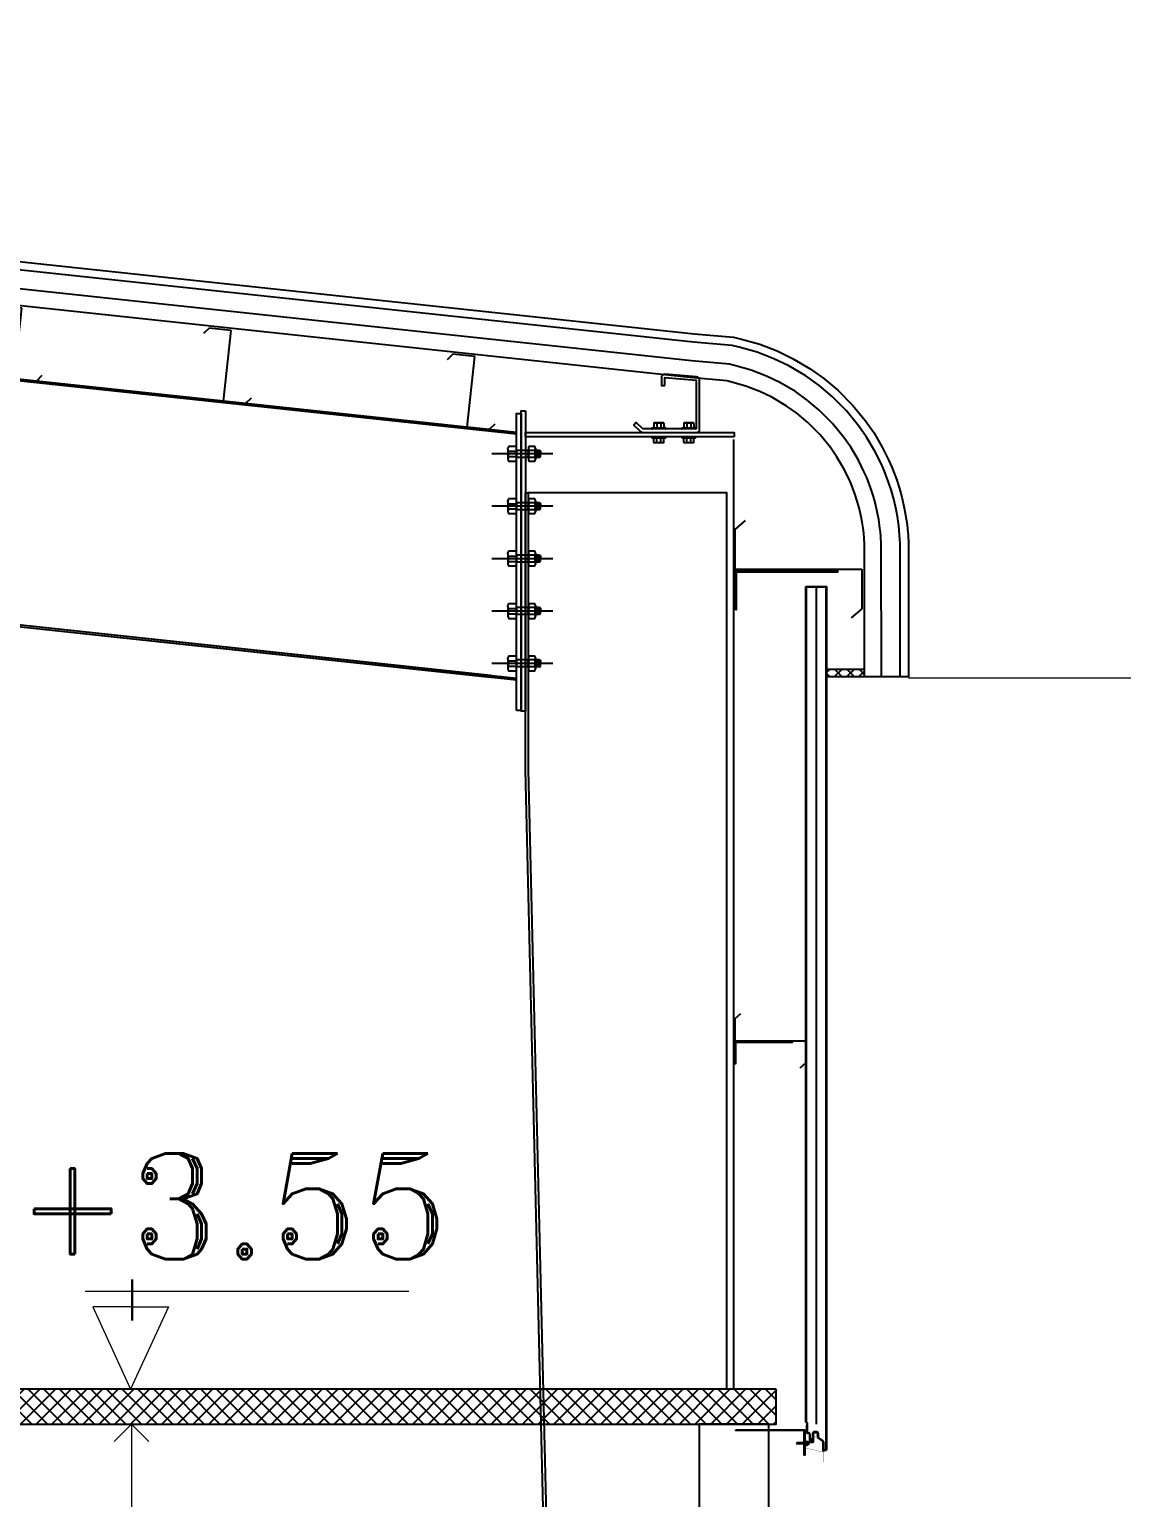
# Model space of a CAD drawing. Header units: millimetres. Extents: x -9083 to 924194, y -232449 to 321637.
# Drawn here: x 326051 to 334735, y -3617 to 8059 of the extents above; entities that cross this region are included whole.
import ezdxf

# ---------------------------------------------------------------- set-up
doc = ezdxf.new("R2010")
doc.units = ezdxf.units.MM
doc.header["$LTSCALE"] = 400
doc.header["$MEASUREMENT"] = 0
doc.header["$PDMODE"] = 3
doc.linetypes.add('Dashed', pattern=[7.62, 5.08, -2.54])
doc.linetypes.add('HIDDEN', pattern=[0.375, 0.25, -0.125])
doc.layers.get('0').update_dxf_attribs({"lineweight": 0, "true_color": 0xff1414})
doc.layers.get('Defpoints').update_dxf_attribs({"color": 8, "lineweight": 5})
for name, color, linetype in [('A-TEXT35', 6, 'Continuous'), ('ELE', 2, 'Continuous'), ('elevation', 7, 'Continuous'), ('REV. CLOUD', 2, 'Continuous'), ('SEC', 4, 'Continuous'), ('SS', 1, 'Continuous')]:
    doc.layers.add(name, color=color, linetype=linetype)
for name, color, linetype, lineweight in [('AR-dim-in', 134, 'Continuous', 0), ('P-WALL', 1, 'Continuous', 0), ('WALL', 7, 'Continuous', 30)]:
    doc.layers.add(name, color=color, linetype=linetype, lineweight=lineweight)
doc.styles.add('ms-100', font='simplex.shx', dxfattribs={"width": 0.8})
doc.styles.add('ROMANT', font='romant.shx')
doc.linetypes.add('BATTING', pattern='A,0.0001,-0.1,[134,ltypeshp.shx,S=0.1,R=0,X=-0.1,Y=0],-0.2,[134,ltypeshp.shx,S=0.1,R=180,X=0.1,Y=0],-0.1', length=0.4001)
doc.dimstyles.new('ms-100', dxfattribs={"dimtxt": 0.4, "dimasz": 0.1, "dimexe": 0.1, "dimexo": 0.1, "dimgap": 0, "dimtad": 0, "dimdec": 0, "dimlfac": 100, "dimdsep": 46, "dimtxsty": 'ms-100', "dimblk": 'OPEN90', "dimcen": 0.15, "dimdle": 0.1, "dimse1": 1, "dimse2": 1, "dimclrd": 250, "dimclre": 250, "dimadec": 0, "dimazin": 0, "dimtfac": 1, "dimtdec": 0, "dimtix": 1, "dimtmove": 1, "dimatfit": 3, "dimldrblk": 'ARCHTICK', "dimfxl": 1, "dimtolj": 1, "dimtzin": 0, "dimlwd": -1, "dimlwe": -1, "dimarcsym": 0})

# ---------------------------------------------------------------- blocks, each defined once
blk = doc.blocks.new('SYMB204')
at = {"color": 0, "linetype": 'ByBlock'}
for p, q in [((-160, 0), (-196, -42.9)), ((0, 0), (-160, 0)), ((0, -512), (0, 0)), ((196, -469.1), (160, -512)), ((160, -512), (0, -512))]:
    blk.add_line(p, q, dxfattribs=at)
at = {"color": 0}
blk.add_lwpolyline([(-162.1, -512), (-4.6, -512), (-4.6, -98.5), (-12, -98.5), (-12, -505.9), (-164.5, -505.9)], close=True, dxfattribs=at)
blk = doc.blocks.new('A$C33A10C2B')
at = {"const_width": 0.0072}
blk.add_lwpolyline([(0.68, 0.77), (0.64, 0.52), (0.06, 0.52), (0.06, 0), (0, 0), (0, 0.58), (0.58, 0.58), (0.62, 0.77)], dxfattribs=at)
at = {"linetype": 'Continuous', "const_width": 0.0072}
blk.add_lwpolyline([(0.66, 1, -1), (0.66, 0.77, -1), (0.66, 1)], format="xyb", dxfattribs=at)
blk = doc.blocks.new('A$C06ED2CFB')
for p, q in [((0, 0.95), (0, 0.95)), ((0.01, 0.96), (0.32, 0.96)), ((0.01, 0.94), (0.32, 0.94)), ((0.05, 1.07), (0.05, 0.97)), ((0.06, 1.08), (0.08, 1.08)), ((0.08, 1.08), (0.25, 1.08)), ((0.09, 0.88), (0.23, 0.91)), ((0.09, 0.88), (0.12, 0.9)), ((0.09, 0.88), (0.12, 0.88)), ((0.09, 0.84), (0.23, 0.86)), ((0.09, 0.84), (0.12, 0.85)), ((0.09, 0.84), (0.12, 0.83)), ((0.09, 0.79), (0.23, 0.82)), ((0.09, 0.79), (0.12, 0.8)), ((0.09, 0.79), (0.12, 0.78)), ((0.09, 0.74), (0.23, 0.77)), ((0.09, 0.74), (0.12, 0.76)), ((0.09, 0.74), (0.12, 0.74)), ((0.09, 0.7), (0.23, 0.72)), ((0.09, 0.7), (0.12, 0.71)), ((0.09, 0.7), (0.12, 0.69)), ((0.09, 0.65), (0.23, 0.67)), ((0.09, 0.65), (0.12, 0.66)), ((0.09, 0.65), (0.12, 0.64)), ((0.09, 0.6), (0.23, 0.63)), ((0.09, 0.6), (0.12, 0.62)), ((0.09, 0.6), (0.12, 0.6)), ((0.09, 0.56), (0.23, 0.58)), ((0.09, 0.56), (0.12, 0.57)), ((0.09, 0.56), (0.12, 0.55)), ((0.09, 0.51), (0.23, 0.53)), ((0.09, 0.51), (0.12, 0.52)), ((0.09, 0.51), (0.12, 0.5)), ((0.09, 0.46), (0.23, 0.49)), ((0.09, 0.46), (0.12, 0.48)), ((0.09, 0.46), (0.12, 0.46)), ((0.11, 1.08), (0.22, 1.08)), ((0.12, 1.06), (0.12, 0.96)), ((0.12, 0.94), (0.12, 0.9)), ((0.12, 0.9), (0.21, 0.91)), ((0.12, 0.88), (0.21, 0.9)), ((0.12, 0.88), (0.12, 0.85)), ((0.12, 0.85), (0.21, 0.87)), ((0.12, 0.83), (0.21, 0.85)), ((0.12, 0.83), (0.12, 0.8)), ((0.12, 0.8), (0.21, 0.82)), ((0.12, 0.78), (0.21, 0.8)), ((0.12, 0.78), (0.12, 0.76)), ((0.12, 0.76), (0.21, 0.77)), ((0.12, 0.74), (0.21, 0.75)), ((0.12, 0.74), (0.12, 0.71)), ((0.12, 0.71), (0.21, 0.73)), ((0.12, 0.69), (0.21, 0.71)), ((0.12, 0.69), (0.12, 0.66)), ((0.12, 0.66), (0.21, 0.68)), ((0.12, 0.64), (0.21, 0.66)), ((0.12, 0.64), (0.12, 0.62)), ((0.12, 0.62), (0.21, 0.63)), ((0.12, 0.6), (0.21, 0.61)), ((0.12, 0.6), (0.12, 0.57)), ((0.12, 0.57), (0.21, 0.59)), ((0.12, 0.55), (0.21, 0.57)), ((0.12, 0.55), (0.12, 0.52)), ((0.12, 0.52), (0.21, 0.54)), ((0.12, 0.5), (0.21, 0.52)), ((0.12, 0.5), (0.12, 0.48)), ((0.12, 0.48), (0.21, 0.49)), ((0.12, 0.46), (0.21, 0.47)), ((0.12, 0.46), (0.12, 0.03)), ((0.12, 0.46), (0.12, 0.43)), ((0.12, 0.41), (0.12, 0.38)), ((0.12, 0.03), (0.14, 0.26)), ((0.16, 0), (0.12, 0.03)), ((0.14, 0.42), (0.23, 0.44)), ((0.14, 0.42), (0.16, 0.44)), ((0.14, 0.42), (0.16, 0.42)), ((0.16, 0.44), (0.21, 0.45)), ((0.16, 0.42), (0.21, 0.43)), ((0.16, 0), (0.19, 0.12)), ((0.16, 0), (0.21, 0.03)), ((0.18, 0.01), (0.2, 0.24)), ((0.21, 1.06), (0.21, 0.96)), ((0.21, 0.94), (0.21, 0.91)), ((0.21, 0.9), (0.23, 0.91)), ((0.21, 0.91), (0.23, 0.91)), ((0.21, 0.9), (0.21, 0.87)), ((0.21, 0.87), (0.23, 0.86)), ((0.21, 0.85), (0.23, 0.86)), ((0.21, 0.85), (0.21, 0.82)), ((0.21, 0.8), (0.23, 0.82)), ((0.21, 0.82), (0.23, 0.82)), ((0.21, 0.8), (0.21, 0.77)), ((0.21, 0.75), (0.23, 0.77)), ((0.21, 0.77), (0.23, 0.77)), ((0.21, 0.75), (0.21, 0.73)), ((0.21, 0.73), (0.23, 0.72)), ((0.21, 0.71), (0.23, 0.72)), ((0.21, 0.71), (0.21, 0.68)), ((0.21, 0.68), (0.23, 0.67)), ((0.21, 0.66), (0.23, 0.67)), ((0.21, 0.66), (0.21, 0.63)), ((0.21, 0.61), (0.23, 0.63)), ((0.21, 0.63), (0.23, 0.63)), ((0.21, 0.61), (0.21, 0.59)), ((0.21, 0.59), (0.23, 0.58)), ((0.21, 0.57), (0.23, 0.58)), ((0.21, 0.57), (0.21, 0.54)), ((0.21, 0.54), (0.23, 0.53)), ((0.21, 0.52), (0.23, 0.53)), ((0.21, 0.52), (0.21, 0.49)), ((0.21, 0.47), (0.23, 0.49)), ((0.21, 0.49), (0.23, 0.49)), ((0.21, 0.47), (0.21, 0.45)), ((0.21, 0.45), (0.23, 0.44)), ((0.21, 0.43), (0.23, 0.44)), ((0.21, 0.43), (0.21, 0.03)), ((0.21, 0.43), (0.21, 0.4)), ((0.25, 1.08), (0.27, 1.08)), ((0.28, 1.07), (0.28, 0.97)), ((0.33, 0.95), (0.33, 0.95))]:
    blk.add_line(p, q)
for centre, radius, start, end in [((0.01, 0.95), 0.0112, 90, 180), ((0.01, 0.95), 0.0112, 180, 270), ((0.04, 0.97), 0.0075, 270, 0), ((0.06, 1.07), 0.0112, 90, 180), ((0.07, 0.96), 0.112, 65.2784, 101.7928), ((0.16, 0.96), 0.112, 65.2784, 114.7216), ((0.16, 0.2), 0.0639, 44.1455, 107.0538), ((0.26, 0.96), 0.112, 78.2072, 114.7216), ((0.27, 1.07), 0.0112, 0, 90), ((0.29, 0.97), 0.0075, 180, 270), ((0.32, 0.95), 0.0112, 0, 90), ((0.32, 0.95), 0.0112, 270, 0)]:
    blk.add_arc(centre, radius, start, end)
blk = doc.blocks.new('SYMB103')
at = {"color": 3, "linetype": 'ByBlock'}
for p, q in [((0, -512), (0, 0)), ((0, 0), (160, 0)), ((160, 0), (196, -43)), ((-196, -469), (-160, -512)), ((-160, -512), (0, -512))]:
    blk.add_line(p, q, dxfattribs=at)
blk = doc.blocks.new('_Open90')
at = {"color": 0, "linetype": 'ByBlock', "lineweight": -2}
for p, q in [((-0.5, 0.5), (0, 0)), ((0, 0), (-1, 0)), ((0, 0), (-0.5, -0.5))]:
    blk.add_line(p, q, dxfattribs=at)
blk = doc.blocks.new('*D609')
at = {"layer": 'AR-dim-in', "color": 250, "transparency": 16777216}
for p, q in [((117784.8156, -14834.0333), (117784.9956, -14834.0333)), ((117784.8956, -14834.1333), (117784.8956, -14835.1733)), ((117784.8956, -14836.9333), (117784.8956, -14835.8933)), ((117784.8156, -14837.0333), (117784.9956, -14837.0333))]:
    blk.add_line(p, q, dxfattribs=at)
at = {"layer": 'Defpoints', "color": 0, "linetype": 'Continuous', "transparency": 16777216}
for p in [(117782.3417, -14834.0333), (117784.8956, -14834.0333), (117770.503, -14837.0333)]:
    blk.add_point(p, dxfattribs=at)
at = {"layer": 'AR-dim-in', "color": 250, "linetype": 'Continuous', "transparency": 16777216, "xscale": 0.1, "yscale": 0.1, "zscale": 0.1}
for p, rotation in [((117784.8956, -14834.0333), 90), ((117784.8956, -14837.0333), 270)]:
    blk.add_blockref('_Open90', p, dxfattribs=dict(at, rotation=rotation))
at = {"layer": 'AR-dim-in', "color": 0, "linetype": 'Continuous', "transparency": 16777216, "insert": (117784.8956, -14835.5333), "char_height": 0.35, "attachment_point": 5, "rotation": 90, "style": 'ms-100'}
blk.add_mtext('\\A1;300', dxfattribs=at)
blk = doc.blocks.new('_ArchTick')
at = {"color": 0, "linetype": 'ByBlock', "const_width": 0.15}
blk.add_lwpolyline([(-0.5, -0.5), (0.5, 0.5)], dxfattribs=at)
blk = doc.blocks.new('12')
blk.add_line((98776.91, -19524.09), (98776.91, -19512.27))
at = {"layer": 'P-WALL'}
for p, q in [((98697.78, -19515.74), (98790.44, -19515.74)), ((98777.38, -19520.16), (98766.57, -19520.16)), ((98766.57, -19520.16), (98777.38, -19543.74)), ((98777.38, -19520.16), (98788.18, -19520.16)), ((98788.18, -19520.16), (98777.38, -19543.74))]:
    blk.add_line(p, q, dxfattribs=at)
blk.add_solid([(98777.38, -19543.74), (98788.18, -19520.16), (98777.38, -19520.16), (98777.38, -19543.74)], dxfattribs=at)
blk = doc.blocks.new('*D646')
at = {"layer": 'AR-dim-in', "color": 250, "transparency": 16777216}
for p, q in [((333042, 2903), (337206, 2903)), ((341373, 2903), (337208, 2903))]:
    blk.add_line(p, q, dxfattribs=at)
at = {"layer": 'Defpoints', "color": 0, "linetype": 'Continuous', "transparency": 16777216}
for p in [(333042, 2910), (341373, 2903), (341373, 2903)]:
    blk.add_point(p, dxfattribs=at)
at = {"layer": 'AR-dim-in', "color": 250, "linetype": 'Continuous', "transparency": 16777216, "xscale": 0.1, "yscale": 0.1, "zscale": 0.1, "rotation": 180}
blk.add_blockref('_Open90', (333042, 2903), dxfattribs=at)
at = {"layer": 'AR-dim-in', "color": 250, "linetype": 'Continuous', "transparency": 16777216, "xscale": 0.1, "yscale": 0.1, "zscale": 0.1}
blk.add_blockref('_Open90', (341373, 2903), dxfattribs=at)
at = {"layer": 'AR-dim-in', "color": 0, "linetype": 'Continuous', "transparency": 16777216, "insert": (337207, 2903), "char_height": 0.4, "attachment_point": 5, "style": 'ms-100'}
blk.add_mtext('\\A1;833139', dxfattribs=at)
blk = doc.blocks.new('sgte5')
at = {"layer": 'ELE'}
h = blk.add_hatch(dxfattribs=at)
h.set_pattern_fill('ANSI37', color=1, scale=0.198198, style=0)
h.set_pattern_definition([(45, (117728.468724, -14865.152313), (-0.017518411, 0.017518411), []), (135, (117728.468724, -14865.152313), (-0.017518411, -0.017518411), [])])
h.paths.add_polyline_path([(117786.99429, -14831.87211), (117786.99429, -14831.89377), (117786.88632, -14831.89378), (117786.88632, -14831.87212)])
at = {"layer": 'REV. CLOUD', "linetype": 'Continuous'}
h = blk.add_hatch(dxfattribs=at)
h.set_pattern_fill('ANSI37', color=253, scale=0.01)
h.set_pattern_definition([(45, (2091.458125, 48.248116), (-0.022450640303, 0.022450640303), []), (135, (2091.458125, 48.248116), (-0.022450640303, -0.022450640303), [])])
h.paths.add_polyline_path([(117786.74087, -14833.93332), (117782.34167, -14833.93332), (117782.34167, -14834.03332), (117786.74087, -14834.03332)])
at = {"layer": 'A-TEXT35'}
blk.add_lwpolyline([(117786.74087, -14833.93332), (117782.34167, -14833.93332), (117782.34167, -14834.03332), (117786.74087, -14834.03332)], close=True, dxfattribs=at)
at = {"layer": 'ELE', "color": 1}
for p, q in [((117786.38667, -14831.18047), (117786.42404, -14831.18047)), ((117786.39103, -14831.16752), (117786.39103, -14831.17963)), ((117786.39538, -14831.16614), (117786.3924, -14831.16614)), ((117786.41532, -14831.16614), (117786.39538, -14831.16614)), ((117786.41235, -14831.16614), (117786.39835, -14831.16614)), ((117786.39963, -14831.16784), (117786.39963, -14831.18047)), ((117786.41108, -14831.16784), (117786.41108, -14831.18047)), ((117786.4183, -14831.16614), (117786.41532, -14831.16614)), ((117786.41968, -14831.16752), (117786.41968, -14831.17955)), ((117786.42404, -14831.18047), (117786.42059, -14831.18047)), ((117786.42541, -14831.18185), (117786.42541, -14831.18196)), ((117786.47248, -14831.18047), (117786.50984, -14831.18047)), ((117786.47683, -14831.16752), (117786.47683, -14831.17963)), ((117786.48119, -14831.16614), (117786.47821, -14831.16614)), ((117786.50113, -14831.16614), (117786.48119, -14831.16614)), ((117786.49816, -14831.16614), (117786.48416, -14831.16614)), ((117786.48543, -14831.16784), (117786.48543, -14831.18047)), ((117786.49688, -14831.16784), (117786.49688, -14831.18047)), ((117786.50411, -14831.16614), (117786.50113, -14831.16614)), ((117786.50548, -14831.16752), (117786.50548, -14831.17955)), ((117786.50984, -14831.18047), (117786.5064, -14831.18047)), ((117786.51122, -14831.18185), (117786.51122, -14831.18196)), ((117786.42404, -14831.18334), (117786.38667, -14831.18334)), ((117786.42404, -14831.20595), (117786.38667, -14831.20595)), ((117786.38667, -14831.20881), (117786.42404, -14831.20881)), ((117786.39103, -14831.22176), (117786.39103, -14831.20966)), ((117786.39538, -14831.22314), (117786.3924, -14831.22314)), ((117786.41532, -14831.22314), (117786.39538, -14831.22314)), ((117786.41235, -14831.22314), (117786.39835, -14831.22314)), ((117786.39963, -14831.22144), (117786.39963, -14831.20881)), ((117786.41108, -14831.22144), (117786.41108, -14831.20881)), ((117786.4183, -14831.22314), (117786.41532, -14831.22314)), ((117786.41968, -14831.22176), (117786.41968, -14831.20973)), ((117786.42404, -14831.20881), (117786.42059, -14831.20881)), ((117786.42541, -14831.20744), (117786.42541, -14831.20732)), ((117786.50984, -14831.18334), (117786.47248, -14831.18334)), ((117786.50984, -14831.20595), (117786.47248, -14831.20595)), ((117786.47248, -14831.20881), (117786.50984, -14831.20881)), ((117786.47683, -14831.22176), (117786.47683, -14831.20966)), ((117786.48119, -14831.22314), (117786.47821, -14831.22314)), ((117786.50113, -14831.22314), (117786.48119, -14831.22314)), ((117786.49816, -14831.22314), (117786.48416, -14831.22314)), ((117786.48543, -14831.22144), (117786.48543, -14831.20881)), ((117786.49688, -14831.22144), (117786.49688, -14831.20881)), ((117786.50411, -14831.22314), (117786.50113, -14831.22314)), ((117786.50548, -14831.22176), (117786.50548, -14831.20973)), ((117786.50984, -14831.20881), (117786.5064, -14831.20881)), ((117786.51122, -14831.20744), (117786.51122, -14831.20732))]:
    blk.add_line(p, q, dxfattribs=at)
at = {"layer": 'ELE', "color": 2, "linetype": 'Continuous'}
blk.add_line((117786.62028, -14833.93332), (117786.62028, -14831.21396), dxfattribs=at)
at = {"layer": 'ELE', "color": 2, "linetype": 'Dashed'}
for p, q in [((117786.10187, -14831.25498), (117785.92707, -14831.25498)), ((117786.10187, -14831.40498), (117785.92707, -14831.40498)), ((117786.10187, -14831.55498), (117785.92707, -14831.55498)), ((117786.10187, -14831.70498), (117785.92707, -14831.70498)), ((117786.10187, -14831.85498), (117785.92707, -14831.85498))]:
    blk.add_line(p, q, dxfattribs=at)
at = {"layer": 'ELE', "color": 2}
for p, q in [((117785.97518, -14831.2475), (117785.99823, -14831.2475)), ((117785.97518, -14831.26268), (117785.99823, -14831.26268)), ((117785.99823, -14831.24746), (117785.99823, -14831.26273)), ((117785.99823, -14831.24753), (117785.99823, -14831.26279)), ((117786.03029, -14831.24483), (117786.03185, -14831.24893)), ((117786.03039, -14831.24793), (117786.03185, -14831.25177)), ((117786.03039, -14831.24897), (117786.03185, -14831.25281)), ((117786.03039, -14831.25077), (117786.03185, -14831.25461)), ((117786.03039, -14831.25181), (117786.03185, -14831.25564)), ((117786.03039, -14831.25361), (117786.03185, -14831.25744)), ((117786.03039, -14831.25465), (117786.03185, -14831.25848)), ((117786.03039, -14831.25644), (117786.03185, -14831.26028)), ((117786.03039, -14831.25748), (117786.03185, -14831.26132)), ((117786.03039, -14831.25928), (117786.03185, -14831.26312)), ((117786.03039, -14831.26032), (117786.03167, -14831.26369)), ((117786.03039, -14831.26212), (117786.03152, -14831.2651)), ((117786.03039, -14831.26316), (117786.03059, -14831.26369)), ((117786.03044, -14831.24628), (117786.03185, -14831.24997)), ((117786.03137, -14831.24483), (117786.03185, -14831.24609)), ((117786.03152, -14831.24628), (117786.03185, -14831.24713)), ((117786.05032, -14831.2448), (117786.03376, -14831.2448)), ((117786.05032, -14831.26494), (117786.03376, -14831.26494)), ((117786.0636, -14831.24487), (117786.05223, -14831.24487)), ((117786.05223, -14831.24608), (117786.05947, -14831.2651)), ((117786.05223, -14831.24712), (117786.05854, -14831.26369)), ((117786.05223, -14831.24892), (117786.05839, -14831.2651)), ((117786.05223, -14831.24996), (117786.05746, -14831.26369)), ((117786.05223, -14831.25176), (117786.05731, -14831.2651)), ((117786.05223, -14831.2528), (117786.05638, -14831.26369)), ((117786.05223, -14831.2546), (117786.05623, -14831.2651)), ((117786.05223, -14831.25563), (117786.0553, -14831.26369)), ((117786.05223, -14831.25743), (117786.05515, -14831.2651)), ((117786.05223, -14831.25847), (117786.05422, -14831.26369)), ((117786.05223, -14831.26027), (117786.05407, -14831.2651)), ((117786.05223, -14831.26131), (117786.05314, -14831.26369)), ((117786.05223, -14831.26311), (117786.05299, -14831.2651)), ((117786.0636, -14831.2651), (117786.05223, -14831.2651)), ((117786.05284, -14831.24483), (117786.06055, -14831.2651)), ((117786.05299, -14831.24628), (117786.05962, -14831.26369)), ((117786.05392, -14831.24483), (117786.06163, -14831.2651)), ((117786.05407, -14831.24628), (117786.0607, -14831.26369)), ((117786.055, -14831.24483), (117786.06271, -14831.2651)), ((117786.05515, -14831.24628), (117786.06178, -14831.26369)), ((117786.05608, -14831.24483), (117786.063, -14831.26303)), ((117786.05623, -14831.24628), (117786.06286, -14831.26369)), ((117786.05716, -14831.24483), (117786.063, -14831.2602)), ((117786.05731, -14831.24628), (117786.063, -14831.26123)), ((117786.05824, -14831.24483), (117786.063, -14831.25736)), ((117786.05839, -14831.24628), (117786.063, -14831.2584)), ((117786.05932, -14831.24483), (117786.063, -14831.25452)), ((117786.05947, -14831.24628), (117786.063, -14831.25556)), ((117786.0604, -14831.24483), (117786.063, -14831.25168)), ((117786.06055, -14831.24628), (117786.063, -14831.25272)), ((117786.06159, -14831.24483), (117786.063, -14831.24856)), ((117786.06163, -14831.24628), (117786.063, -14831.24988)), ((117786.0627, -14831.24756), (117786.06294, -14831.24821)), ((117786.06281, -14831.24861), (117786.06294, -14831.24896)), ((117786.0636, -14831.24487), (117786.0636, -14831.2651)), ((117786.06606, -14831.24663), (117786.06606, -14831.25498)), ((117786.06606, -14831.26334), (117786.06606, -14831.25498)), ((117785.97518, -14831.3975), (117785.99823, -14831.3975)), ((117785.97518, -14831.41268), (117785.99823, -14831.41268)), ((117785.99823, -14831.39746), (117785.99823, -14831.41273)), ((117785.99823, -14831.39753), (117785.99823, -14831.41279)), ((117786.03029, -14831.39483), (117786.03185, -14831.39893)), ((117786.03039, -14831.39793), (117786.03185, -14831.40177)), ((117786.03039, -14831.39897), (117786.03185, -14831.40281)), ((117786.03039, -14831.40077), (117786.03185, -14831.40461)), ((117786.03039, -14831.40181), (117786.03185, -14831.40564)), ((117786.03039, -14831.40361), (117786.03185, -14831.40744)), ((117786.03039, -14831.40465), (117786.03185, -14831.40848)), ((117786.03039, -14831.40644), (117786.03185, -14831.41028)), ((117786.03039, -14831.40748), (117786.03185, -14831.41132)), ((117786.03039, -14831.40928), (117786.03185, -14831.41312)), ((117786.03039, -14831.41032), (117786.03167, -14831.41369)), ((117786.03039, -14831.41212), (117786.03152, -14831.4151)), ((117786.03039, -14831.41316), (117786.03059, -14831.41369)), ((117786.03044, -14831.39628), (117786.03185, -14831.39997)), ((117786.03137, -14831.39483), (117786.03185, -14831.39609)), ((117786.03152, -14831.39628), (117786.03185, -14831.39713)), ((117786.05032, -14831.3948), (117786.03376, -14831.3948)), ((117786.05032, -14831.41494), (117786.03376, -14831.41494)), ((117786.0636, -14831.39487), (117786.05223, -14831.39487)), ((117786.05223, -14831.39608), (117786.05947, -14831.4151)), ((117786.05223, -14831.39712), (117786.05854, -14831.41369)), ((117786.05223, -14831.39892), (117786.05839, -14831.4151)), ((117786.05223, -14831.39996), (117786.05746, -14831.41369)), ((117786.05223, -14831.40176), (117786.05731, -14831.4151)), ((117786.05223, -14831.4028), (117786.05638, -14831.41369)), ((117786.05223, -14831.4046), (117786.05623, -14831.4151)), ((117786.05223, -14831.40563), (117786.0553, -14831.41369)), ((117786.05223, -14831.40743), (117786.05515, -14831.4151)), ((117786.05223, -14831.40847), (117786.05422, -14831.41369)), ((117786.05223, -14831.41027), (117786.05407, -14831.4151)), ((117786.05223, -14831.41131), (117786.05314, -14831.41369)), ((117786.05223, -14831.41311), (117786.05299, -14831.4151)), ((117786.0636, -14831.4151), (117786.05223, -14831.4151)), ((117786.05284, -14831.39483), (117786.06055, -14831.4151)), ((117786.05299, -14831.39628), (117786.05962, -14831.41369)), ((117786.05392, -14831.39483), (117786.06163, -14831.4151)), ((117786.05407, -14831.39628), (117786.0607, -14831.41369)), ((117786.055, -14831.39483), (117786.06271, -14831.4151)), ((117786.05515, -14831.39628), (117786.06178, -14831.41369)), ((117786.05608, -14831.39483), (117786.063, -14831.41303)), ((117786.05623, -14831.39628), (117786.06286, -14831.41369)), ((117786.05716, -14831.39483), (117786.063, -14831.4102)), ((117786.05731, -14831.39628), (117786.063, -14831.41123)), ((117786.05824, -14831.39483), (117786.063, -14831.40736)), ((117786.05839, -14831.39628), (117786.063, -14831.4084)), ((117786.05932, -14831.39483), (117786.063, -14831.40452)), ((117786.05947, -14831.39628), (117786.063, -14831.40556)), ((117786.0604, -14831.39483), (117786.063, -14831.40168)), ((117786.06055, -14831.39628), (117786.063, -14831.40272)), ((117786.06159, -14831.39483), (117786.063, -14831.39856)), ((117786.06163, -14831.39628), (117786.063, -14831.39988)), ((117786.0627, -14831.39756), (117786.06294, -14831.39821)), ((117786.06281, -14831.39861), (117786.06294, -14831.39896)), ((117786.0636, -14831.39487), (117786.0636, -14831.4151)), ((117786.06606, -14831.39663), (117786.06606, -14831.40498)), ((117786.06606, -14831.41334), (117786.06606, -14831.40498)), ((117785.97518, -14831.5475), (117785.99823, -14831.5475)), ((117785.99823, -14831.54746), (117785.99823, -14831.56273)), ((117785.99823, -14831.54753), (117785.99823, -14831.56279)), ((117786.03029, -14831.54483), (117786.03185, -14831.54893)), ((117786.03039, -14831.54793), (117786.03185, -14831.55177)), ((117786.03039, -14831.54897), (117786.03185, -14831.55281)), ((117786.03039, -14831.55077), (117786.03185, -14831.55461)), ((117786.03039, -14831.55181), (117786.03185, -14831.55564)), ((117786.03039, -14831.55361), (117786.03185, -14831.55744)), ((117786.03039, -14831.55465), (117786.03185, -14831.55848)), ((117786.03039, -14831.55644), (117786.03185, -14831.56028)), ((117786.03039, -14831.55748), (117786.03185, -14831.56132)), ((117786.03039, -14831.55928), (117786.03185, -14831.56312)), ((117786.03039, -14831.56032), (117786.03167, -14831.56369)), ((117786.03044, -14831.54628), (117786.03185, -14831.54997)), ((117786.03137, -14831.54483), (117786.03185, -14831.54609)), ((117786.03152, -14831.54628), (117786.03185, -14831.54713)), ((117786.05032, -14831.5448), (117786.03376, -14831.5448)), ((117786.0636, -14831.54487), (117786.05223, -14831.54487)), ((117786.05223, -14831.54608), (117786.05947, -14831.5651)), ((117786.05223, -14831.54712), (117786.05854, -14831.56369)), ((117786.05223, -14831.54892), (117786.05839, -14831.5651)), ((117786.05223, -14831.54996), (117786.05746, -14831.56369)), ((117786.05223, -14831.55176), (117786.05731, -14831.5651)), ((117786.05223, -14831.5528), (117786.05638, -14831.56369)), ((117786.05223, -14831.5546), (117786.05623, -14831.5651)), ((117786.05223, -14831.55563), (117786.0553, -14831.56369)), ((117786.05223, -14831.55743), (117786.05515, -14831.5651)), ((117786.05223, -14831.55847), (117786.05422, -14831.56369)), ((117786.05223, -14831.56027), (117786.05407, -14831.5651)), ((117786.05223, -14831.56131), (117786.05314, -14831.56369)), ((117786.05284, -14831.54483), (117786.06055, -14831.5651)), ((117786.05299, -14831.54628), (117786.05962, -14831.56369)), ((117786.05392, -14831.54483), (117786.06163, -14831.5651)), ((117786.05407, -14831.54628), (117786.0607, -14831.56369)), ((117786.055, -14831.54483), (117786.06271, -14831.5651)), ((117786.05515, -14831.54628), (117786.06178, -14831.56369)), ((117786.05608, -14831.54483), (117786.063, -14831.56303)), ((117786.05623, -14831.54628), (117786.06286, -14831.56369)), ((117786.05716, -14831.54483), (117786.063, -14831.5602)), ((117786.05731, -14831.54628), (117786.063, -14831.56123)), ((117786.05824, -14831.54483), (117786.063, -14831.55736)), ((117786.05839, -14831.54628), (117786.063, -14831.5584)), ((117786.05932, -14831.54483), (117786.063, -14831.55452)), ((117786.05947, -14831.54628), (117786.063, -14831.55556)), ((117786.0604, -14831.54483), (117786.063, -14831.55168)), ((117786.06055, -14831.54628), (117786.063, -14831.55272)), ((117786.06159, -14831.54483), (117786.063, -14831.54856)), ((117786.06163, -14831.54628), (117786.063, -14831.54988)), ((117786.0627, -14831.54756), (117786.06294, -14831.54821)), ((117786.06281, -14831.54861), (117786.06294, -14831.54896)), ((117786.0636, -14831.54487), (117786.0636, -14831.5651)), ((117786.06606, -14831.54663), (117786.06606, -14831.55498)), ((117786.06606, -14831.56334), (117786.06606, -14831.55498)), ((117785.97518, -14831.56268), (117785.99823, -14831.56268)), ((117786.03039, -14831.56212), (117786.03152, -14831.5651)), ((117786.03039, -14831.56316), (117786.03059, -14831.56369)), ((117786.05032, -14831.56494), (117786.03376, -14831.56494)), ((117786.05223, -14831.56311), (117786.05299, -14831.5651)), ((117786.0636, -14831.5651), (117786.05223, -14831.5651)), ((117785.97518, -14831.6975), (117785.99823, -14831.6975)), ((117785.97518, -14831.71268), (117785.99823, -14831.71268)), ((117785.99823, -14831.69746), (117785.99823, -14831.71273)), ((117785.99823, -14831.69753), (117785.99823, -14831.71279)), ((117786.03029, -14831.69483), (117786.03185, -14831.69893)), ((117786.03039, -14831.69793), (117786.03185, -14831.70177)), ((117786.03039, -14831.69897), (117786.03185, -14831.70281)), ((117786.03039, -14831.70077), (117786.03185, -14831.70461)), ((117786.03039, -14831.70181), (117786.03185, -14831.70564)), ((117786.03039, -14831.70361), (117786.03185, -14831.70744)), ((117786.03039, -14831.70465), (117786.03185, -14831.70848)), ((117786.03039, -14831.70644), (117786.03185, -14831.71028)), ((117786.03039, -14831.70748), (117786.03185, -14831.71132)), ((117786.03039, -14831.70928), (117786.03185, -14831.71312)), ((117786.03039, -14831.71032), (117786.03167, -14831.71369)), ((117786.03039, -14831.71212), (117786.03152, -14831.7151)), ((117786.03039, -14831.71316), (117786.03059, -14831.71369)), ((117786.03044, -14831.69628), (117786.03185, -14831.69997)), ((117786.03137, -14831.69483), (117786.03185, -14831.69609)), ((117786.03152, -14831.69628), (117786.03185, -14831.69713)), ((117786.05032, -14831.6948), (117786.03376, -14831.6948)), ((117786.05032, -14831.71494), (117786.03376, -14831.71494)), ((117786.0636, -14831.69487), (117786.05223, -14831.69487)), ((117786.05223, -14831.69608), (117786.05947, -14831.7151)), ((117786.05223, -14831.69712), (117786.05854, -14831.71369)), ((117786.05223, -14831.69892), (117786.05839, -14831.7151)), ((117786.05223, -14831.69996), (117786.05746, -14831.71369)), ((117786.05223, -14831.70176), (117786.05731, -14831.7151)), ((117786.05223, -14831.7028), (117786.05638, -14831.71369)), ((117786.05223, -14831.7046), (117786.05623, -14831.7151)), ((117786.05223, -14831.70563), (117786.0553, -14831.71369)), ((117786.05223, -14831.70743), (117786.05515, -14831.7151)), ((117786.05223, -14831.70847), (117786.05422, -14831.71369)), ((117786.05223, -14831.71027), (117786.05407, -14831.7151)), ((117786.05223, -14831.71131), (117786.05314, -14831.71369)), ((117786.05223, -14831.71311), (117786.05299, -14831.7151)), ((117786.0636, -14831.7151), (117786.05223, -14831.7151)), ((117786.05284, -14831.69483), (117786.06055, -14831.7151)), ((117786.05299, -14831.69628), (117786.05962, -14831.71369)), ((117786.05392, -14831.69483), (117786.06163, -14831.7151)), ((117786.05407, -14831.69628), (117786.0607, -14831.71369)), ((117786.055, -14831.69483), (117786.06271, -14831.7151)), ((117786.05515, -14831.69628), (117786.06178, -14831.71369)), ((117786.05608, -14831.69483), (117786.063, -14831.71303)), ((117786.05623, -14831.69628), (117786.06286, -14831.71369)), ((117786.05716, -14831.69483), (117786.063, -14831.7102)), ((117786.05731, -14831.69628), (117786.063, -14831.71123)), ((117786.05824, -14831.69483), (117786.063, -14831.70736)), ((117786.05839, -14831.69628), (117786.063, -14831.7084)), ((117786.05932, -14831.69483), (117786.063, -14831.70452)), ((117786.05947, -14831.69628), (117786.063, -14831.70556)), ((117786.0604, -14831.69483), (117786.063, -14831.70168)), ((117786.06055, -14831.69628), (117786.063, -14831.70272)), ((117786.06159, -14831.69483), (117786.063, -14831.69856)), ((117786.06163, -14831.69628), (117786.063, -14831.69988)), ((117786.0627, -14831.69756), (117786.06294, -14831.69821)), ((117786.06281, -14831.69861), (117786.06294, -14831.69896)), ((117786.0636, -14831.69487), (117786.0636, -14831.7151)), ((117786.06606, -14831.69663), (117786.06606, -14831.70498)), ((117786.06606, -14831.71334), (117786.06606, -14831.70498)), ((117785.97518, -14831.8475), (117785.99823, -14831.8475)), ((117785.99823, -14831.84746), (117785.99823, -14831.86273)), ((117785.99823, -14831.84753), (117785.99823, -14831.86279)), ((117786.03029, -14831.84483), (117786.03185, -14831.84893)), ((117786.03039, -14831.84793), (117786.03185, -14831.85177)), ((117786.03039, -14831.84897), (117786.03185, -14831.85281)), ((117786.03039, -14831.85077), (117786.03185, -14831.85461)), ((117786.03039, -14831.85181), (117786.03185, -14831.85564)), ((117786.03039, -14831.85361), (117786.03185, -14831.85744)), ((117786.03039, -14831.85465), (117786.03185, -14831.85848)), ((117786.03044, -14831.84628), (117786.03185, -14831.84997)), ((117786.03137, -14831.84483), (117786.03185, -14831.84609)), ((117786.03152, -14831.84628), (117786.03185, -14831.84713)), ((117786.05032, -14831.8448), (117786.03376, -14831.8448)), ((117786.0636, -14831.84487), (117786.05223, -14831.84487)), ((117786.05223, -14831.84608), (117786.05947, -14831.8651)), ((117786.05223, -14831.84712), (117786.05854, -14831.86369)), ((117786.05223, -14831.84892), (117786.05839, -14831.8651)), ((117786.05223, -14831.84996), (117786.05746, -14831.86369)), ((117786.05223, -14831.85176), (117786.05731, -14831.8651)), ((117786.05223, -14831.8528), (117786.05638, -14831.86369)), ((117786.05223, -14831.8546), (117786.05623, -14831.8651)), ((117786.05223, -14831.85563), (117786.0553, -14831.86369)), ((117786.05284, -14831.84483), (117786.06055, -14831.8651)), ((117786.05299, -14831.84628), (117786.05962, -14831.86369)), ((117786.05392, -14831.84483), (117786.06163, -14831.8651)), ((117786.05407, -14831.84628), (117786.0607, -14831.86369)), ((117786.055, -14831.84483), (117786.06271, -14831.8651)), ((117786.05515, -14831.84628), (117786.06178, -14831.86369)), ((117786.05608, -14831.84483), (117786.063, -14831.86303)), ((117786.05623, -14831.84628), (117786.06286, -14831.86369)), ((117786.05716, -14831.84483), (117786.063, -14831.8602)), ((117786.05731, -14831.84628), (117786.063, -14831.86123)), ((117786.05824, -14831.84483), (117786.063, -14831.85736)), ((117786.05839, -14831.84628), (117786.063, -14831.8584)), ((117786.05932, -14831.84483), (117786.063, -14831.85452)), ((117786.05947, -14831.84628), (117786.063, -14831.85556)), ((117786.0604, -14831.84483), (117786.063, -14831.85168)), ((117786.06055, -14831.84628), (117786.063, -14831.85272)), ((117786.06159, -14831.84483), (117786.063, -14831.84856)), ((117786.06163, -14831.84628), (117786.063, -14831.84988)), ((117786.0627, -14831.84756), (117786.06294, -14831.84821)), ((117786.06281, -14831.84861), (117786.06294, -14831.84896)), ((117786.0636, -14831.84487), (117786.0636, -14831.8651)), ((117786.06606, -14831.84663), (117786.06606, -14831.85498)), ((117786.06606, -14831.86334), (117786.06606, -14831.85498)), ((117785.97518, -14831.86268), (117785.99823, -14831.86268)), ((117786.03039, -14831.85644), (117786.03185, -14831.86028)), ((117786.03039, -14831.85748), (117786.03185, -14831.86132)), ((117786.03039, -14831.85928), (117786.03185, -14831.86312)), ((117786.03039, -14831.86032), (117786.03167, -14831.86369)), ((117786.03039, -14831.86212), (117786.03152, -14831.8651)), ((117786.03039, -14831.86316), (117786.03059, -14831.86369)), ((117786.05032, -14831.86494), (117786.03376, -14831.86494)), ((117786.05223, -14831.85743), (117786.05515, -14831.8651)), ((117786.05223, -14831.85847), (117786.05422, -14831.86369)), ((117786.05223, -14831.86027), (117786.05407, -14831.8651)), ((117786.05223, -14831.86131), (117786.05314, -14831.86369)), ((117786.05223, -14831.86311), (117786.05299, -14831.8651)), ((117786.0636, -14831.8651), (117786.05223, -14831.8651))]:
    blk.add_line(p, q, dxfattribs=at)
at = {"layer": 'ELE', "color": 2, "linetype": 'HIDDEN'}
for p, q in [((117786.03185, -14831.24487), (117785.99823, -14831.24487)), ((117786.03185, -14831.2651), (117785.99823, -14831.2651)), ((117786.03185, -14831.39487), (117785.99823, -14831.39487)), ((117786.03185, -14831.4151), (117785.99823, -14831.4151)), ((117786.03185, -14831.54487), (117785.99823, -14831.54487)), ((117786.03185, -14831.5651), (117785.99823, -14831.5651)), ((117786.03185, -14831.69487), (117785.99823, -14831.69487)), ((117786.03185, -14831.7151), (117785.99823, -14831.7151)), ((117786.03185, -14831.84487), (117785.99823, -14831.84487)), ((117786.03185, -14831.8651), (117785.99823, -14831.8651))]:
    blk.add_line(p, q, dxfattribs=at)
at = {"layer": 'ELE', "color": 6}
for p, q in [((117786.8256, -14831.63563), (117786.8256, -14834.02674)), ((117786.88404, -14831.63563), (117786.8266, -14831.63563)), ((117786.88404, -14831.63663), (117786.8266, -14831.63663)), ((117786.8266, -14831.63663), (117786.8266, -14834.02633)), ((117786.88404, -14834.10471), (117786.88404, -14831.63663)), ((117786.99428, -14831.87212), (117786.88632, -14831.87212)), ((117786.98632, -14831.89378), (117786.88632, -14831.89378)), ((117786.8256, -14834.02674), (117786.82862, -14834.02976)), ((117786.8266, -14834.02633), (117786.82962, -14834.02934)), ((117786.82862, -14834.02976), (117786.82862, -14834.05644)), ((117786.82962, -14834.02934), (117786.82962, -14834.05644)), ((117786.83091, -14834.05774), (117786.83436, -14834.05774)), ((117786.83091, -14834.05874), (117786.83436, -14834.05874)), ((117786.83665, -14834.06104), (117786.83665, -14834.08285)), ((117786.83765, -14834.06104), (117786.83765, -14834.08285)), ((117786.84139, -14834.08285), (117786.84139, -14834.07367)), ((117786.84239, -14834.08285), (117786.84239, -14834.07367)), ((117786.8448, -14834.07481), (117786.8448, -14834.08285)), ((117786.84512, -14834.08316), (117786.84569, -14834.08316)), ((117786.846, -14834.08285), (117786.846, -14834.05899)), ((117786.85028, -14834.05471), (117786.85717, -14834.05471)), ((117786.86145, -14834.05899), (117786.86145, -14834.07079)), ((117786.86158, -14834.07105), (117786.8748, -14834.08072)), ((117786.87629, -14834.08396), (117786.87629, -14834.10734)), ((117786.83895, -14834.08415), (117786.8401, -14834.08415)), ((117786.83895, -14834.08515), (117786.8401, -14834.08515)), ((117786.87681, -14834.10759), (117786.87705, -14834.10739)), ((117786.88047, -14834.10617), (117786.88258, -14834.10617))]:
    blk.add_line(p, q, dxfattribs=at)
at = {"layer": 'ELE'}
blk.add_lwpolyline([(117778.37246, -14830.03935), (117786.50648, -14830.91104), (117786.61929, -14830.92109), (117786.64146, -14830.92599), (117786.69428, -14830.94109), (117786.7443, -14830.96025), (117786.78837, -14830.98142), (117786.83893, -14831.01133), (117786.87788, -14831.03911), (117786.91754, -14831.07247), (117786.96063, -14831.11596), (117786.99715, -14831.16063), (117787.02029, -14831.19399), (117787.04491, -14831.23549), (117787.06318, -14831.27201), (117787.07251, -14831.29332), (117787.08562, -14831.32768), (117787.09421, -14831.35425), (117787.10103, -14831.37889), (117787.10806, -14831.40978), (117787.11188, -14831.43055), (117787.11576, -14831.45754), (117787.11726, -14831.47111), (117787.11859, -14831.48643), (117787.11999, -14831.51226), (117787.1203, -14831.89359), (117786.88602, -14831.89378)], dxfattribs=at)
at = {"layer": 'ELE', "color": 6}
for points in [[(117787.0963, -14831.89361), (117787.09599, -14831.51292), (117787.09465, -14831.48812), (117787.09337, -14831.47347), (117787.09195, -14831.46057), (117787.08819, -14831.43443), (117787.08455, -14831.41461), (117787.07775, -14831.38475), (117787.07122, -14831.36114), (117787.06298, -14831.33566), (117787.05029, -14831.30241), (117787.04144, -14831.2822), (117787.02383, -14831.247), (117787.00008, -14831.20697), (117786.97797, -14831.17509), (117786.94278, -14831.13204), (117786.90126, -14831.09014), (117786.86316, -14831.05809), (117786.82583, -14831.03146), (117786.77705, -14831.00261), (117786.73479, -14830.98231), (117786.68668, -14830.96388), (117786.63557, -14830.94926), (117786.61562, -14830.94486), (117786.50414, -14830.93493), (117778.37246, -14830.06349)], [(117786.9943, -14831.89369), (117786.99399, -14831.51571), (117786.99289, -14831.4953), (117786.99186, -14831.4835), (117786.99075, -14831.47343), (117786.98751, -14831.45091), (117786.98462, -14831.43516), (117786.97881, -14831.40969), (117786.97349, -14831.39044), (117786.96674, -14831.36955), (117786.95587, -14831.34107), (117786.94905, -14831.32549), (117786.93424, -14831.2959), (117786.91421, -14831.26213), (117786.89645, -14831.23653), (117786.86689, -14831.20036), (117786.83206, -14831.16522), (117786.80062, -14831.13877), (117786.77015, -14831.11703), (117786.72891, -14831.09264), (117786.6944, -14831.07606), (117786.65435, -14831.06072), (117786.61053, -14831.04819), (117786.60004, -14831.04588), (117786.49418, -14831.03644), (117778.37246, -14830.16607)]]:
    blk.add_lwpolyline(points, dxfattribs=at)
at = {"layer": 'ELE', "color": 3}
blk.add_lwpolyline([(117786.42243, -14831.05879), (117786.42243, -14831.03666), (117786.51216, -14831.04414), (117786.51216, -14831.18334), (117786.35967, -14831.18334), (117786.34046, -14831.16518), (117786.33366, -14831.17238), (117786.35306, -14831.19073, 0.1916623), (117786.35939, -14831.19325), (117786.51286, -14831.19325, 0.4142136), (117786.52207, -14831.18403), (117786.52207, -14831.04347, 0.4044874), (117786.51316, -14831.03426), (117786.42204, -14831.02673, 0.4240071), (117786.41252, -14831.03594), (117786.41252, -14831.05879)], format="xyb", close=True, dxfattribs=at)
at = {"layer": 'ELE', "color": 2, "linetype": 'Continuous'}
for points in [[(117785.99823, -14831.98936), (117785.99823, -14831.1397), (117786.01093, -14831.1397), (117786.01093, -14831.98936)], [(117786.02386, -14831.13172), (117786.02386, -14831.99193), (117786.01116, -14831.99193), (117786.01116, -14831.13172)], [(117786.62067, -14831.20595), (117786.02386, -14831.20595), (117786.02386, -14831.19325), (117786.62067, -14831.19325)]]:
    blk.add_lwpolyline(points, close=True, dxfattribs=at)
at = {"layer": 'ELE', "color": 2}
for points in [[(117785.97519, -14831.24752, -0.3042519), (117785.97552, -14831.23373)], [(117786.05032, -14831.26494, 0.1844172), (117786.05032, -14831.2448, 0.3667745), (117786.05016, -14831.23389), (117786.03391, -14831.23389, 0.3667745), (117786.03376, -14831.2448, 0.1844172), (117786.03376, -14831.26494, 0.3667745), (117786.03391, -14831.27585), (117786.05016, -14831.27585, 0.367985), (117786.05032, -14831.26494)], [(117785.97519, -14831.39752, -0.3042519), (117785.97552, -14831.38373)], [(117786.05032, -14831.41494, 0.1844172), (117786.05032, -14831.3948, 0.3667745), (117786.05016, -14831.38389), (117786.03391, -14831.38389, 0.3667745), (117786.03376, -14831.3948, 0.1844172), (117786.03376, -14831.41494, 0.3667745), (117786.03391, -14831.42585), (117786.05016, -14831.42585, 0.367985), (117786.05032, -14831.41494)], [(117785.97519, -14831.54752, -0.3042519), (117785.97552, -14831.53373)], [(117786.05032, -14831.56494, 0.1844172), (117786.05032, -14831.5448, 0.3667745), (117786.05016, -14831.53389), (117786.03391, -14831.53389, 0.3667745), (117786.03376, -14831.5448, 0.1844172), (117786.03376, -14831.56494, 0.3667745), (117786.03391, -14831.57585), (117786.05016, -14831.57585, 0.367985), (117786.05032, -14831.56494)], [(117785.97519, -14831.69752, -0.3042519), (117785.97552, -14831.68373)], [(117786.05032, -14831.71494, 0.1844172), (117786.05032, -14831.6948, 0.3667745), (117786.05016, -14831.68389), (117786.03391, -14831.68389, 0.3667745), (117786.03376, -14831.6948, 0.1844172), (117786.03376, -14831.71494, 0.3667745), (117786.03391, -14831.72585), (117786.05016, -14831.72585, 0.367985), (117786.05032, -14831.71494)], [(117785.97519, -14831.84752, -0.3042519), (117785.97552, -14831.83373)], [(117786.05032, -14831.86494, 0.1844172), (117786.05032, -14831.8448, 0.3667745), (117786.05016, -14831.83389), (117786.03391, -14831.83389, 0.3667745), (117786.03376, -14831.8448, 0.1844172), (117786.03376, -14831.86494, 0.3667745), (117786.03391, -14831.87585), (117786.05016, -14831.87585, 0.367985), (117786.05032, -14831.86494)]]:
    blk.add_lwpolyline(points, format="xyb", dxfattribs=at)
for points in [[(117785.97326, -14831.2417), (117785.97326, -14831.27078)], [(117785.97533, -14831.2759), (117785.99823, -14831.2759), (117785.99823, -14831.23393), (117785.97533, -14831.23393)], [(117786.03185, -14831.239), (117786.03185, -14831.27074)], [(117786.05223, -14831.239), (117786.05223, -14831.27074)], [(117786.0636, -14831.24487), (117786.06606, -14831.24663)], [(117786.0636, -14831.2651), (117786.06606, -14831.26334)], [(117785.97326, -14831.3917), (117785.97326, -14831.42078)], [(117785.97533, -14831.4259), (117785.99823, -14831.4259), (117785.99823, -14831.38393), (117785.97533, -14831.38393)], [(117786.03185, -14831.389), (117786.03185, -14831.42074)], [(117786.05223, -14831.389), (117786.05223, -14831.42074)], [(117786.0636, -14831.39487), (117786.06606, -14831.39663)], [(117786.0636, -14831.4151), (117786.06606, -14831.41334)], [(117785.97326, -14831.5417), (117785.97326, -14831.57078)], [(117785.97533, -14831.5759), (117785.99823, -14831.5759), (117785.99823, -14831.53393), (117785.97533, -14831.53393)], [(117786.03185, -14831.539), (117786.03185, -14831.57074)], [(117786.05223, -14831.539), (117786.05223, -14831.57074)], [(117786.0636, -14831.54487), (117786.06606, -14831.54663)], [(117786.0636, -14831.5651), (117786.06606, -14831.56334)], [(117785.97533, -14831.7259), (117785.99823, -14831.7259), (117785.99823, -14831.68393), (117785.97533, -14831.68393)], [(117785.97326, -14831.6917), (117785.97326, -14831.72078)], [(117786.03185, -14831.689), (117786.03185, -14831.72074)], [(117786.05223, -14831.689), (117786.05223, -14831.72074)], [(117786.0636, -14831.69487), (117786.06606, -14831.69663)], [(117786.0636, -14831.7151), (117786.06606, -14831.71334)], [(117785.97326, -14831.8417), (117785.97326, -14831.87078)], [(117785.97533, -14831.8759), (117785.99823, -14831.8759), (117785.99823, -14831.83393), (117785.97533, -14831.83393)], [(117786.03185, -14831.839), (117786.03185, -14831.87074)], [(117786.05223, -14831.839), (117786.05223, -14831.87074)], [(117786.0636, -14831.84487), (117786.06606, -14831.84663)], [(117786.0636, -14831.8651), (117786.06606, -14831.86334)]]:
    blk.add_lwpolyline(points, dxfattribs=at)
at = {"layer": 'ELE', "color": 2, "linetype": 'Continuous'}
blk.add_lwpolyline([(117786.14026, -14837.02379), (117786.02347, -14832.16098), (117786.02347, -14831.36616), (117786.03146, -14831.36616)], dxfattribs=at)
at = {"layer": 'ELE', "color": 1, "linetype": 'Continuous'}
blk.add_lwpolyline([(117786.60028, -14833.93332), (117786.60028, -14831.36616), (117786.03146, -14831.36616), (117786.03146, -14832.16062), (117786.149, -14837.02379)], dxfattribs=at)
at = {"layer": 'ELE', "color": 6}
blk.add_lwpolyline([(117786.84282, -14834.07481), (117786.84282, -14834.08285, 0.4142136), (117786.84512, -14834.08515), (117786.84569, -14834.08515, 0.4142136), (117786.84799, -14834.08285), (117786.84799, -14834.05899, -0.4142136), (117786.85028, -14834.0567), (117786.85717, -14834.0567, -0.4142136), (117786.85947, -14834.05899), (117786.85947, -14834.07079, 0.2216976), (117786.86029, -14834.07255), (117786.87349, -14834.08221, -0.2216976), (117786.87431, -14834.08396), (117786.87431, -14834.10734, 0.6318317), (117786.87806, -14834.10912), (117786.8783, -14834.10893, -0.1724783), (117786.88047, -14834.10815), (117786.88258, -14834.10815, 0.4142136), (117786.88602, -14834.10471), (117786.88602, -14831.63563), (117786.8256, -14831.63563)], format="xyb", dxfattribs=at)
at = {"layer": 'ELE', "color": 4}
blk.add_lwpolyline([(117786.72028, -14837.91422), (117786.72028, -14834.03332), (117786.52028, -14834.03332), (117786.52028, -14837.91422)], dxfattribs=at)
at = {"layer": 'ELE', "color": 1}
for centre, radius, start, end in [((117786.38667, -14831.18185), 0.00138, 90, 180), ((117786.38667, -14831.18196), 0.00138, 180, 270), ((117786.39012, -14831.17955), 0.000917, 270, 0), ((117786.3924, -14831.16752), 0.00138, 90, 180), ((117786.3939, -14831.18047), 0.01387, 65.61136, 101.27917), ((117786.40535, -14831.18047), 0.01387, 65.61136, 114.38864), ((117786.4168, -14831.18047), 0.01387, 78.72083, 114.38864), ((117786.4183, -14831.16752), 0.00138, 0, 90), ((117786.42059, -14831.17955), 0.000917, 180, 270), ((117786.42404, -14831.18185), 0.00138, 0, 90), ((117786.42404, -14831.18196), 0.00138, 270, 0), ((117786.47248, -14831.18185), 0.00138, 90, 180), ((117786.47248, -14831.18196), 0.00138, 180, 270), ((117786.47592, -14831.17955), 0.000917, 270, 0), ((117786.47821, -14831.16752), 0.00138, 90, 180), ((117786.47971, -14831.18047), 0.01387, 65.61136, 101.27917), ((117786.49116, -14831.18047), 0.01387, 65.61136, 114.38864), ((117786.50261, -14831.18047), 0.01387, 78.72083, 114.38864), ((117786.50411, -14831.16752), 0.00138, 0, 90), ((117786.5064, -14831.17955), 0.000917, 180, 270), ((117786.50984, -14831.18185), 0.00138, 0, 90), ((117786.50984, -14831.18196), 0.00138, 270, 0), ((117786.38667, -14831.20732), 0.00138, 90, 180), ((117786.38667, -14831.20744), 0.00138, 180, 270), ((117786.39012, -14831.20973), 0.000917, 0, 90), ((117786.3924, -14831.22176), 0.00138, 180, 270), ((117786.3939, -14831.20881), 0.01387, 258.72083, 294.38864), ((117786.40535, -14831.20881), 0.01387, 245.61136, 294.38864), ((117786.4168, -14831.20881), 0.01387, 245.61136, 281.27917), ((117786.4183, -14831.22176), 0.00138, 270, 0), ((117786.42059, -14831.20973), 0.000917, 90, 180), ((117786.42404, -14831.20732), 0.00138, 0, 90), ((117786.42404, -14831.20744), 0.00138, 270, 0), ((117786.47248, -14831.20732), 0.00138, 90, 180), ((117786.47248, -14831.20744), 0.00138, 180, 270), ((117786.47592, -14831.20973), 0.000917, 0, 90), ((117786.47821, -14831.22176), 0.00138, 180, 270), ((117786.47971, -14831.20881), 0.01387, 258.72083, 294.38864), ((117786.49116, -14831.20881), 0.01387, 245.61136, 294.38864), ((117786.50261, -14831.20881), 0.01387, 245.61136, 281.27917), ((117786.50411, -14831.22176), 0.00138, 270, 0), ((117786.5064, -14831.20973), 0.000917, 90, 180), ((117786.50984, -14831.20732), 0.00138, 0, 90), ((117786.50984, -14831.20744), 0.00138, 270, 0)]:
    blk.add_arc(centre, radius, start, end, dxfattribs=at)
at = {"layer": 'ELE', "color": 2}
for centre, radius, start, end in [((117785.98506, -14831.26915), 0.01181, 146.69903, 216.06803), ((117785.98977, -14831.25509), 0.01644, 152.50194, 207.49806), ((117785.98506, -14831.41915), 0.01181, 146.69903, 216.06803), ((117785.98977, -14831.40509), 0.01644, 152.50194, 207.49806), ((117785.98977, -14831.55509), 0.01644, 152.50194, 207.49806), ((117785.98506, -14831.56915), 0.01181, 146.69903, 216.06803), ((117785.98506, -14831.71915), 0.01181, 146.69903, 216.06803), ((117785.98977, -14831.70509), 0.01644, 152.50194, 207.49806), ((117785.98977, -14831.85509), 0.01644, 152.50194, 207.49806), ((117785.98506, -14831.86915), 0.01181, 146.69903, 216.06803)]:
    blk.add_arc(centre, radius, start, end, dxfattribs=at)
at = {"layer": 'ELE', "color": 6}
for centre, radius, start, end in [((117786.83091, -14834.05644), 0.0023, 180, 270), ((117786.83091, -14834.05644), 0.0013, 180, 270), ((117786.83436, -14834.06104), 0.0033, 360, 90), ((117786.83436, -14834.06104), 0.0023, 360, 90), ((117786.83895, -14834.08285), 0.0023, 180, 270), ((117786.83895, -14834.08285), 0.0013, 180, 270), ((117786.8401, -14834.08285), 0.0013, 270, 0), ((117786.8401, -14834.08285), 0.0023, 270, 0), ((117786.84512, -14834.08285), 0.000314, 180, 270), ((117786.84569, -14834.08285), 0.000314, 270, 360), ((117786.85028, -14834.05899), 0.00428, 90, 180), ((117786.85717, -14834.05899), 0.00428, 0, 90), ((117786.86176, -14834.07079), 0.000314, 180, 233.80947), ((117786.87202, -14834.08396), 0.00428, 360, 49.40294), ((117786.87661, -14834.10734), 0.000314, 180, 309.14399), ((117786.88047, -14834.1116), 0.00543, 90, 129.14399), ((117786.88258, -14834.10471), 0.00146, 270, 0)]:
    blk.add_arc(centre, radius, start, end, dxfattribs=at)
at = {"layer": 'elevation', "color": 2, "linetype": 'Continuous'}
for p, q in [((117785.99823, -14831.19374), (117778.38513, -14830.37783)), ((117785.99823, -14831.19876), (117778.38513, -14830.38286)), ((117785.92364, -14831.88975), (117778.38515, -14831.08184)), ((117785.92364, -14831.89478), (117778.38515, -14831.08687)), ((117785.99823, -14831.90277), (117784.44273, -14831.73607)), ((117785.99823, -14831.89774), (117784.44315, -14831.73108))]:
    blk.add_line(p, q, dxfattribs=at)
at = {"layer": 'SEC', "color": 6, "linetype": 'Continuous', "const_width": 0.000741}
blk.add_lwpolyline([(117786.82528, -14834.03525), (117786.82528, -14834.10166), (117786.87543, -14834.11306), (117786.87543, -14834.14154), (117786.87543, -14834.14154), (117786.86203, -14834.14154)], dxfattribs=at)
at = {"layer": 'SEC', "color": 6, "linetype": 'Continuous'}
blk.add_lwpolyline([(117786.62597, -14834.04972), (117786.8234, -14834.04972), (117786.8234, -14834.12208), (117786.8215, -14834.12208), (117786.8215, -14834.05162), (117786.62597, -14834.05162), (117786.62597, -14834.04972)], dxfattribs=at)
at = {"layer": 'SS', "color": 8, "linetype": 'BATTING', "ltscale": 0.2}
for points in [[(117787.0423, -14831.89365), (117787.04199, -14831.5144), (117787.04077, -14831.49192), (117787.03963, -14831.47878), (117787.03837, -14831.46738), (117787.03489, -14831.44315), (117787.03164, -14831.42549), (117787.02537, -14831.39796), (117787.01948, -14831.37665), (117787.01203, -14831.3536), (117787.0003, -14831.32288), (117786.99253, -14831.30512), (117786.9764, -14831.27289), (117786.95462, -14831.23617), (117786.93481, -14831.20762), (117786.9026, -14831.16821), (117786.86463, -14831.12988), (117786.83005, -14831.1008), (117786.79635, -14831.07676), (117786.75156, -14831.05027), (117786.71341, -14831.03194), (117786.66956, -14831.01515), (117786.62231, -14831.00164), (117786.60737, -14830.99834), (117786.49887, -14830.98867), (117778.37246, -14830.1178)], [(117786.85581, -14831.63563), (117786.85581, -14834.03331)]]:
    blk.add_lwpolyline(points, dxfattribs=at)
at = {"layer": 'ELE', "color": 3, "linetype": 'Continuous'}
for p, xscale, yscale, zscale, rotation in [((117786.98632, -14831.58474), -0.000710821626967103, 0.000710821626967101, 0.0007108216269671006, 269.9999986804232), ((117786.8256, -14832.93578), -0.0003969264389525001, 0.0003969264389525001, 0.0003969264389525001, 269.9999986871571)]:
    blk.add_blockref('SYMB204', p, dxfattribs=dict(at, xscale=xscale, yscale=yscale, zscale=zscale, rotation=rotation))
at = {"layer": 'ELE', "color": 2, "xscale": 0.032158259147991, "yscale": 0.032158259147991, "zscale": 0.032158259147991, "rotation": 270}
blk.add_blockref('A$C06ED2CFB', (117786.799, -14834.08295), dxfattribs=at)
at = {"layer": 'ELE', "color": 2, "linetype": 'Continuous', "xscale": 0.0395647873374401, "yscale": 0.0395647873374401, "zscale": 0.0395647873374401}
blk.add_blockref('A$C33A10C2B', (117786.82647, -14834.09855), dxfattribs=at)
at = {"layer": 'elevation', "linetype": 'Continuous', "extrusion": (0, 0, -1), "xscale": 0.0003968778934503, "yscale": 0.0003968778934503, "zscale": -0.0003968778934503, "rotation": 6.117008075125122}
for p in [(-117784.58182, -14830.83757), (-117785.18084, -14830.90177), (-117785.87828, -14830.97651)]:
    blk.add_blockref('SYMB103', p, dxfattribs=at)
at = {"layer": 'WALL', "xscale": -0.01, "yscale": 0.01, "zscale": 0.01}
blk.add_blockref('12', (118772.66703, -14638.49595), dxfattribs=at)
at = {"color": 111, "linetype": 'ByBlock', "insert": (117785.18701, -14833.40938), "char_height": 0.3024, "attachment_point": 5, "style": 'ROMANT'}
blk.add_mtext('+3.55', dxfattribs=at)
at = {"layer": 'AR-dim-in', "linetype": 'Continuous'}
dim = blk.add_linear_dim(base=(117784.89562, -14834.03332), p1=(117770.50299, -14837.03332), p2=(117782.34167, -14834.03332), angle=90, dimstyle='ms-100', override={"dimfxl": 0.08, "dimfxlon": 1, "dimarcsym": 1}, dxfattribs=at)
dim.commit()
dim.dimension.update_dxf_attribs({"geometry": '*D609', "text_midpoint": (117784.89562, -14835.53332)})

msp = doc.modelspace()

# ---------------------------------------------------------------- block references
at = {"layer": 'AR-dim-in', "linetype": 'Continuous', "xscale": 2777.152584597259, "yscale": 2777.152584597259, "zscale": 2777.152584597259}
msp.add_blockref('sgte5', (-326779763.94211, 41193341.56095), dxfattribs=at)

# ---------------------------------------------------------------- next in the draw order: dimensions: what is measured, and where the dimension line sits
at = {"layer": 'AR-dim-in', "linetype": 'Continuous'}
dim = msp.add_linear_dim(base=(341373.00754, 2903.18226), p1=(333041.62037, 2909.94169), p2=(341373.00754, 2903.18226), dimstyle='ms-100', override={"dimfxl": 0.08, "dimfxlon": 1, "dimarcsym": 1}, dxfattribs=at)
dim.commit()
dim.dimension.update_dxf_attribs({"geometry": '*D646', "text_midpoint": (337207.31395, 2903.18226)})

doc.saveas('drawing.dxf')
